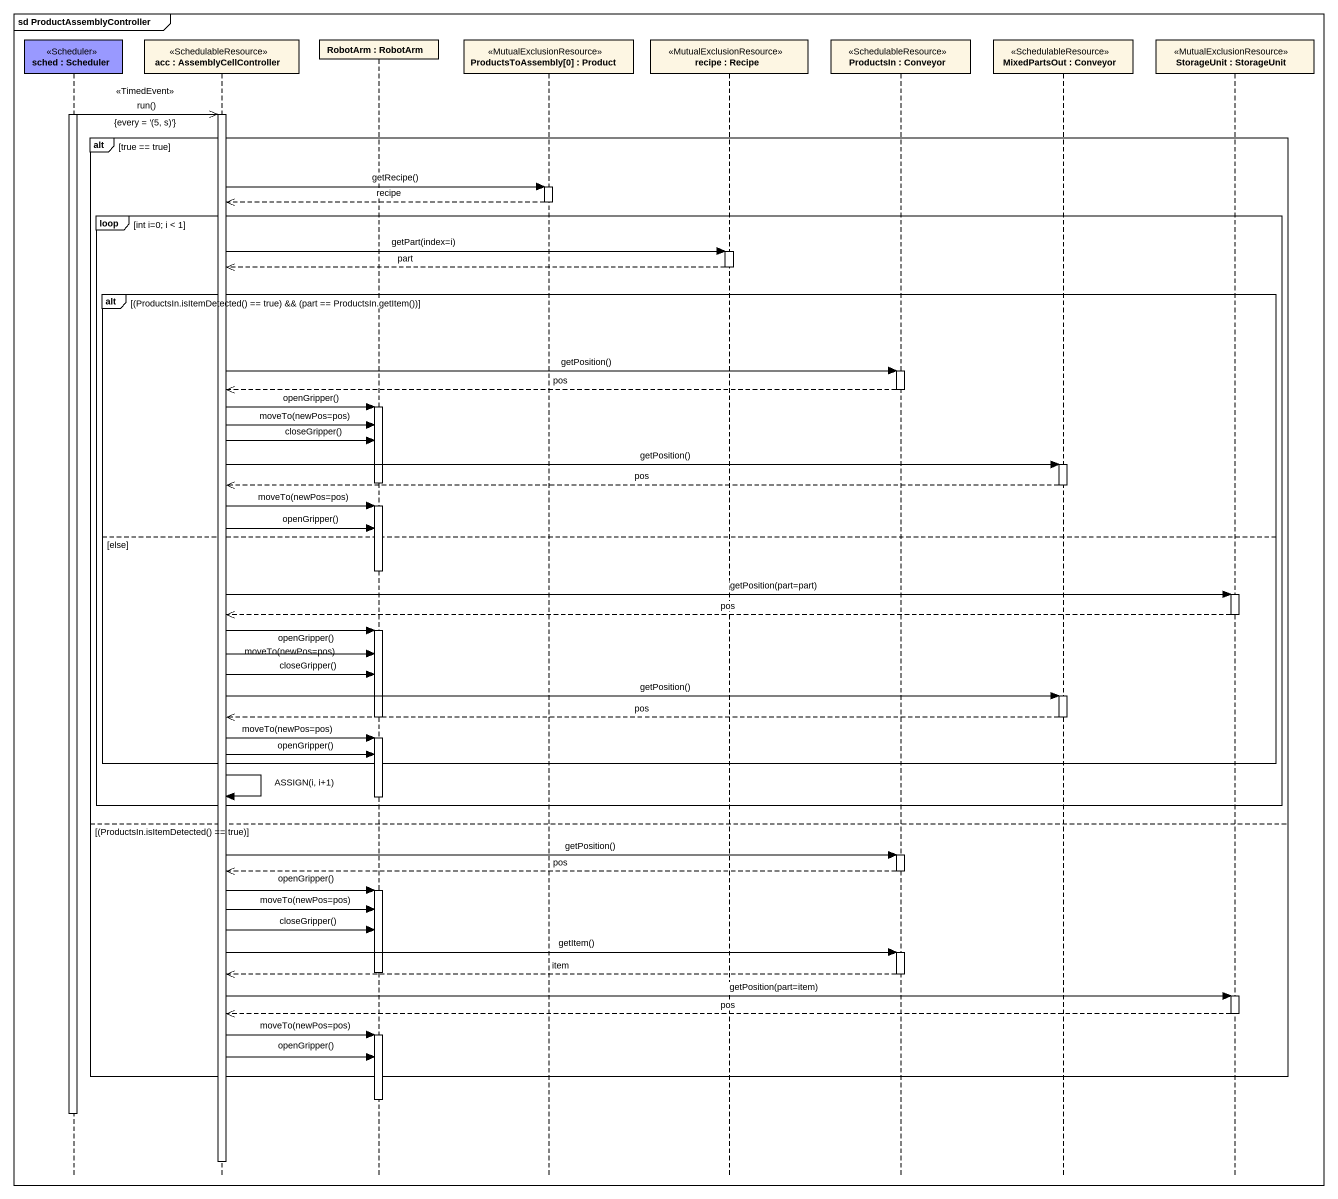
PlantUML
@startuml
mainframe sd ProductAssemblyController
hide footbox
participant "sched : Scheduler" as sched <<Scheduler>> #9999FF
participant "acc : AssemblyCellController" as acc <<SchedulableResource>>
participant "RobotArm : RobotArm" as RobotArm
participant "ProductsToAssembly[0] : Product" as ProductsToAssembly_0 <<MutualExclusionResource>>
participant "recipe : Recipe" as recipe <<MutualExclusionResource>>
participant "ProductsIn : Conveyor" as ProductsIn <<SchedulableResource>>
participant "MixedPartsOut : Conveyor" as MixedPartsOut <<SchedulableResource>>
participant "StorageUnit : StorageUnit" as StorageUnit <<MutualExclusionResource>>

activate sched
sched ->> acc : run()\n<<TimedEvent>>\n{every = '(5, s)'}
activate acc
alt true == true
  acc -> ProductsToAssembly_0 : getRecipe()
  activate ProductsToAssembly_0
  ProductsToAssembly_0 -->> acc : recipe
  deactivate ProductsToAssembly_0
  loop int i=0; i < 1
    acc -> recipe : getPart(index=i)
    activate recipe
    recipe -->> acc : part
    deactivate recipe
    alt (ProductsIn.isItemDetected() == true) && (part == ProductsIn.getItem())
      acc -> ProductsIn : getPosition()
      activate ProductsIn
      ProductsIn -->> acc : pos
      deactivate ProductsIn
      acc -> RobotArm : openGripper()
      activate RobotArm
      acc -> RobotArm : moveTo(newPos=pos)
      acc -> RobotArm : closeGripper()
      acc -> MixedPartsOut : getPosition()
      activate MixedPartsOut
      deactivate RobotArm
      MixedPartsOut -->> acc : pos
      deactivate MixedPartsOut
      acc -> RobotArm : moveTo(newPos=pos)
      activate RobotArm
      acc -> RobotArm : openGripper()
    else else
      deactivate RobotArm
      acc -> StorageUnit : getPosition(part=part)
      activate StorageUnit
      StorageUnit -->> acc : pos
      deactivate StorageUnit
      acc -> RobotArm : openGripper()
      activate RobotArm
      acc -> RobotArm : moveTo(newPos=pos)
      acc -> RobotArm : closeGripper()
      acc -> MixedPartsOut : getPosition()
      activate MixedPartsOut
      MixedPartsOut -->> acc : pos
      deactivate RobotArm
      deactivate MixedPartsOut
      acc -> RobotArm : moveTo(newPos=pos)
      activate RobotArm
      acc -> RobotArm : openGripper()
    end
    acc -> acc : ASSIGN(i, i+1)
    deactivate RobotArm
  end
else (ProductsIn.isItemDetected() == true)
  acc -> ProductsIn : getPosition()
  activate ProductsIn
  ProductsIn -->> acc : pos
  deactivate ProductsIn
  acc -> RobotArm : openGripper()
  activate RobotArm
  acc -> RobotArm : moveTo(newPos=pos)
  acc -> RobotArm : closeGripper()
  acc -> ProductsIn : getItem()
  activate ProductsIn
  deactivate RobotArm
  ProductsIn -->> acc : item
  deactivate ProductsIn
  acc -> StorageUnit : getPosition(part=item)
  activate StorageUnit
  StorageUnit -->> acc : pos
  deactivate StorageUnit
  acc -> RobotArm : moveTo(newPos=pos)
  activate RobotArm
  acc -> RobotArm : openGripper()
end
deactivate RobotArm
deactivate sched
deactivate acc
@enduml
